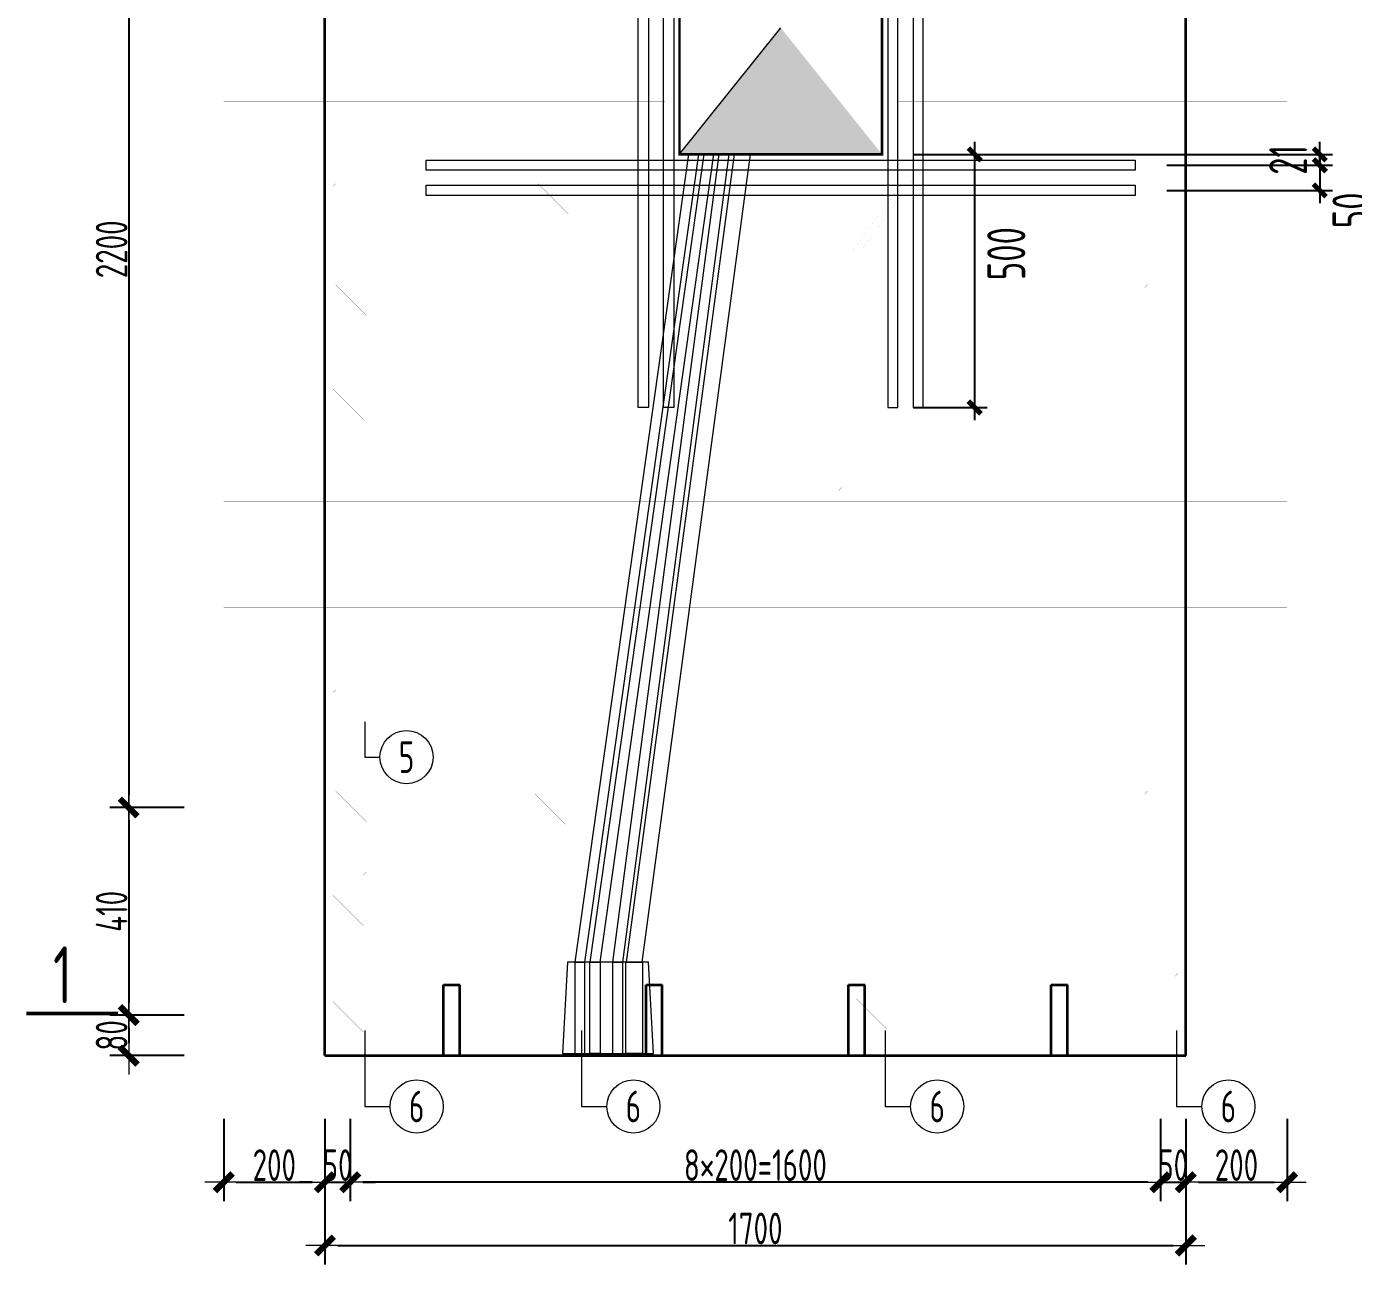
# Model space of a CAD drawing. Extents: x -85320 to 1679916, y -1321939 to 627.
# Drawn here: x 1033708 to 1044189, y -1169447 to -1159667 of the extents above; entities that cross this region are included whole.
import ezdxf
from ezdxf.enums import TextEntityAlignment as Align

# ---------------------------------------------------------------- set-up
doc = ezdxf.new("R2010")
doc.units = 0
doc.header["$LTSCALE"] = 1000
for name, color, linetype, lineweight in [('WCOL', 7, 'Continuous', 0), ('手孔', 6, 'Continuous', 0), ('直线', 7, 'Continuous', 18), ('预制墙墙身水平筋', 130, 'Continuous', 18), ('预制墙墙身纵向受力筋', 1, 'Continuous', 18), ('预制墙墙身纵向非受力筋', 94, 'Continuous', 18), ('预制墙墙身附加筋', 94, 'Continuous', 18), ('预制墙拉筋', 130, 'Continuous', 18), ('预制墙详图标注', 3, 'Continuous', 18), ('预制墙详图轮廓', 3, 'Continuous', 35)]:
    doc.layers.add(name, color=color, linetype=linetype, lineweight=lineweight)
for name, color, linetype in [('图名', 85, 'Continuous'), ('拉模', 7, 'Continuous'), ('砼墙', 3, 'Continuous')]:
    doc.layers.add(name, color=color, linetype=linetype)
doc.styles.add('TSSD_Dimension', font='tssdeng.shx', dxfattribs={"width": 0.7, "bigfont": 'hztxt.shx'})
doc.styles.add('样式 1', font='yjkeng.shx', dxfattribs={"width": 0.7, "bigfont": 'yjkchn.shx'})
doc.styles.add('样式 2', font='yjkeng.shx', dxfattribs={"width": 0.7, "bigfont": 'yjkchn.shx'})
doc.dimstyles.new('标注', dxfattribs={"dimtxt": 300, "dimasz": 100, "dimexe": 100, "dimexo": 250, "dimgap": 100, "dimtad": 1, "dimdec": 0, "dimlfac": 0.25, "dimzin": 0, "dimdsep": 46, "dimtxsty": 'TSSD_Dimension', "dimblk": 'ARCHTICK', "dimcen": 0, "dimdle": 100, "dimclrt": 7, "dimadec": 0, "dimazin": 0, "dimtfac": 1, "dimtdec": 0, "dimtix": 1, "dimtmove": 2, "dimatfit": 3, "dimfxl": 1, "dimtolj": 1, "dimtzin": 0, "dimarcsym": 0})
doc.dimstyles.new('盈建科结构', dxfattribs={"dimscale": 100, "dimtxt": 2.5, "dimasz": 1, "dimexe": 1.5, "dimexo": 0.625, "dimgap": 0.1, "dimtad": 1, "dimdec": 0, "dimrnd": 1, "dimzin": 0, "dimdsep": 46, "dimtxsty": '样式 1', "dimblk": '_yjkbk', "dimblk1": 'ARCHTICK', "dimblk2": 'ARCHTICK', "dimcen": 0.09, "dimadec": 0, "dimazin": 0, "dimtfac": 1, "dimtdec": 4, "dimtix": 1, "dimtmove": 2, "dimatfit": 3, "dimfxl": 1, "dimtolj": 1, "dimtzin": 0, "dimarcsym": 0})

# ---------------------------------------------------------------- blocks, each defined once
blk = doc.blocks.new('_yjkbk')
blk.add_line((-1, 0), (1.5, 0))
blk.add_lwpolyline([(-0.7, -0.7, 0.5, 0.5, 0), (0.7, 0.7, 0.5, 0.5, 0)], format="xyseb")
blk = doc.blocks.new('*D4297')
at = {"layer": 'Defpoints', "color": 0, "transparency": 16777216}
for p in [(1035265, -1168297), (1036065, -1168297), (1036065, -1168797)]:
    blk.add_point(p, dxfattribs=at)
at = {"layer": '预制墙详图标注', "color": 0, "lineweight": -2, "transparency": 16777216}
for p, q in [((1035265, -1168297), (1035265, -1168947)), ((1036065, -1168297), (1036065, -1168947)), ((1035365, -1168797), (1035965, -1168797))]:
    blk.add_line(p, q, dxfattribs=at)
at = {"layer": '预制墙详图标注', "color": 0, "lineweight": -2, "transparency": 16777216, "xscale": 100, "yscale": 100, "zscale": 100, "rotation": 180}
blk.add_blockref('_yjkbk', (1035265, -1168797), dxfattribs=at)
at = {"layer": '预制墙详图标注', "color": 0, "lineweight": -2, "transparency": 16777216, "xscale": 100, "yscale": 100, "zscale": 100}
blk.add_blockref('_yjkbk', (1036065, -1168797), dxfattribs=at)
at = {"layer": '预制墙详图标注', "color": 0, "transparency": 16777216, "insert": (1035665, -1168787), "char_height": 250, "attachment_point": 8, "style": '样式 1'}
blk.add_mtext('\\A1;200', dxfattribs=at)
blk = doc.blocks.new('_ArchTick')
at = {"color": 0, "linetype": 'ByBlock', "const_width": 0.4}
blk.add_lwpolyline([(-0.5, -0.5), (0.5, 0.5)], dxfattribs=at)
blk = doc.blocks.new('*D4298')
at = {"layer": 'Defpoints', "color": 0, "transparency": 16777216}
for p in [(1036065, -1168297), (1036265, -1168297), (1036265, -1168797)]:
    blk.add_point(p, dxfattribs=at)
at = {"layer": '预制墙详图标注', "color": 0, "lineweight": -2, "transparency": 16777216}
for p, q in [((1036065, -1168297), (1036065, -1168947)), ((1036265, -1168297), (1036265, -1168947)), ((1035965, -1168797), (1035865, -1168797)), ((1036065, -1168797), (1036265, -1168797)), ((1036365, -1168797), (1036465, -1168797))]:
    blk.add_line(p, q, dxfattribs=at)
at = {"layer": '预制墙详图标注', "color": 0, "lineweight": -2, "transparency": 16777216, "xscale": 100, "yscale": 100, "zscale": 100}
blk.add_blockref('_yjkbk', (1036065, -1168797), dxfattribs=at)
at = {"layer": '预制墙详图标注', "color": 0, "lineweight": -2, "transparency": 16777216, "xscale": 100, "yscale": 100, "zscale": 100, "rotation": 180}
blk.add_blockref('_yjkbk', (1036265, -1168797), dxfattribs=at)
at = {"layer": '预制墙详图标注', "color": 0, "transparency": 16777216, "insert": (1036165, -1168787), "char_height": 250, "attachment_point": 8, "style": '样式 1'}
blk.add_mtext('\\A1;50', dxfattribs=at)
blk = doc.blocks.new('*D4299')
at = {"layer": 'Defpoints', "color": 0, "transparency": 16777216}
for p in [(1036265, -1168297), (1042665, -1168297), (1036265, -1168797)]:
    blk.add_point(p, dxfattribs=at)
at = {"layer": '预制墙详图标注', "color": 0, "lineweight": -2, "transparency": 16777216}
for p, q in [((1036265, -1168359), (1036265, -1168947)), ((1042665, -1168359), (1042665, -1168947)), ((1042565, -1168797), (1036365, -1168797))]:
    blk.add_line(p, q, dxfattribs=at)
at = {"layer": '预制墙详图标注', "color": 0, "lineweight": -2, "transparency": 16777216, "xscale": 100, "yscale": 100, "zscale": 100, "rotation": 180}
blk.add_blockref('_yjkbk', (1036265, -1168797), dxfattribs=at)
at = {"layer": '预制墙详图标注', "color": 0, "lineweight": -2, "transparency": 16777216, "xscale": 100, "yscale": 100, "zscale": 100}
blk.add_blockref('_yjkbk', (1042665, -1168797), dxfattribs=at)
at = {"layer": '预制墙详图标注', "color": 0, "transparency": 16777216, "insert": (1039465, -1168787), "char_height": 250, "attachment_point": 8, "style": '样式 1'}
blk.add_mtext('\\A1;8×200=1600', dxfattribs=at)
blk = doc.blocks.new('*D4300')
at = {"layer": 'Defpoints', "color": 0, "transparency": 16777216}
for p in [(1042665, -1168297), (1042865, -1168297), (1042865, -1168797)]:
    blk.add_point(p, dxfattribs=at)
at = {"layer": '预制墙详图标注', "color": 0, "lineweight": -2, "transparency": 16777216}
for p, q in [((1042665, -1168297), (1042665, -1168947)), ((1042865, -1168297), (1042865, -1168947)), ((1042565, -1168797), (1042465, -1168797)), ((1042665, -1168797), (1042865, -1168797)), ((1042965, -1168797), (1043065, -1168797))]:
    blk.add_line(p, q, dxfattribs=at)
at = {"layer": '预制墙详图标注', "color": 0, "lineweight": -2, "transparency": 16777216, "xscale": 100, "yscale": 100, "zscale": 100}
blk.add_blockref('_yjkbk', (1042665, -1168797), dxfattribs=at)
at = {"layer": '预制墙详图标注', "color": 0, "lineweight": -2, "transparency": 16777216, "xscale": 100, "yscale": 100, "zscale": 100, "rotation": 180}
blk.add_blockref('_yjkbk', (1042865, -1168797), dxfattribs=at)
at = {"layer": '预制墙详图标注', "color": 0, "transparency": 16777216, "insert": (1042765, -1168787), "char_height": 250, "attachment_point": 8, "style": '样式 1'}
blk.add_mtext('\\A1;50', dxfattribs=at)
blk = doc.blocks.new('*D4301')
at = {"layer": 'Defpoints', "color": 0, "transparency": 16777216}
for p in [(1042865, -1168297), (1043665, -1168297), (1043665, -1168797)]:
    blk.add_point(p, dxfattribs=at)
at = {"layer": '预制墙详图标注', "color": 0, "lineweight": -2, "transparency": 16777216}
for p, q in [((1042865, -1168297), (1042865, -1168947)), ((1043665, -1168297), (1043665, -1168947)), ((1042965, -1168797), (1043565, -1168797))]:
    blk.add_line(p, q, dxfattribs=at)
at = {"layer": '预制墙详图标注', "color": 0, "lineweight": -2, "transparency": 16777216, "xscale": 100, "yscale": 100, "zscale": 100, "rotation": 180}
blk.add_blockref('_yjkbk', (1042865, -1168797), dxfattribs=at)
at = {"layer": '预制墙详图标注', "color": 0, "lineweight": -2, "transparency": 16777216, "xscale": 100, "yscale": 100, "zscale": 100}
blk.add_blockref('_yjkbk', (1043665, -1168797), dxfattribs=at)
at = {"layer": '预制墙详图标注', "color": 0, "transparency": 16777216, "insert": (1043265, -1168787), "char_height": 250, "attachment_point": 8, "style": '样式 1'}
blk.add_mtext('\\A1;200', dxfattribs=at)
blk = doc.blocks.new('*D4307')
at = {"layer": 'Defpoints', "color": 0, "transparency": 16777216}
for p in [(1036065, -1168797), (1042865, -1168797), (1042865, -1169297)]:
    blk.add_point(p, dxfattribs=at)
at = {"layer": '预制墙详图标注', "color": 0, "lineweight": -2, "transparency": 16777216}
for p, q in [((1036065, -1168859), (1036065, -1169447)), ((1042865, -1168859), (1042865, -1169447)), ((1036165, -1169297), (1042765, -1169297))]:
    blk.add_line(p, q, dxfattribs=at)
at = {"layer": '预制墙详图标注', "color": 0, "lineweight": -2, "transparency": 16777216, "xscale": 100, "yscale": 100, "zscale": 100, "rotation": 180}
blk.add_blockref('_yjkbk', (1036065, -1169297), dxfattribs=at)
at = {"layer": '预制墙详图标注', "color": 0, "lineweight": -2, "transparency": 16777216, "xscale": 100, "yscale": 100, "zscale": 100}
blk.add_blockref('_yjkbk', (1042865, -1169297), dxfattribs=at)
at = {"layer": '预制墙详图标注', "color": 0, "transparency": 16777216, "insert": (1039465, -1169287), "char_height": 250, "attachment_point": 8, "style": '样式 1'}
blk.add_mtext('\\A1;1700', dxfattribs=at)
blk = doc.blocks.new('*D4308')
at = {"layer": 'Defpoints', "color": 0, "transparency": 16777216}
for p in [(1035015, -1167477), (1034515, -1167797), (1035015, -1167797)]:
    blk.add_point(p, dxfattribs=at)
at = {"layer": '预制墙详图标注', "color": 0, "lineweight": -2, "transparency": 16777216}
for p, q in [((1034953, -1167477), (1034365, -1167477)), ((1034515, -1167577), (1034515, -1167697)), ((1034953, -1167797), (1034365, -1167797))]:
    blk.add_line(p, q, dxfattribs=at)
at = {"layer": '预制墙详图标注', "color": 0, "lineweight": -2, "transparency": 16777216, "xscale": 100, "yscale": 100, "zscale": 100}
for p, rotation in [((1034515, -1167477), 90), ((1034515, -1167797), 270)]:
    blk.add_blockref('_yjkbk', p, dxfattribs=dict(at, rotation=rotation))
at = {"layer": '预制墙详图标注', "color": 0, "transparency": 16777216, "insert": (1034505, -1167637), "char_height": 250, "attachment_point": 8, "rotation": 90, "style": '样式 1'}
blk.add_mtext('\\A1;80', dxfattribs=at)
blk = doc.blocks.new('*D4309')
at = {"layer": 'Defpoints', "color": 0, "transparency": 16777216}
for p in [(1035015, -1165837), (1034515, -1167477), (1035015, -1167477)]:
    blk.add_point(p, dxfattribs=at)
at = {"layer": '预制墙详图标注', "color": 0, "lineweight": -2, "transparency": 16777216}
for p, q in [((1034953, -1165837), (1034365, -1165837)), ((1034515, -1165937), (1034515, -1167377)), ((1034953, -1167477), (1034365, -1167477))]:
    blk.add_line(p, q, dxfattribs=at)
at = {"layer": '预制墙详图标注', "color": 0, "lineweight": -2, "transparency": 16777216, "xscale": 100, "yscale": 100, "zscale": 100}
for p, rotation in [((1034515, -1165837), 90), ((1034515, -1167477), 270)]:
    blk.add_blockref('_yjkbk', p, dxfattribs=dict(at, rotation=rotation))
at = {"layer": '预制墙详图标注', "color": 0, "transparency": 16777216, "insert": (1034505, -1166657), "char_height": 250, "attachment_point": 8, "rotation": 90, "style": '样式 1'}
blk.add_mtext('\\A1;410', dxfattribs=at)
blk = doc.blocks.new('*D4353')
at = {"layer": 'Defpoints', "color": 0, "transparency": 16777216}
for p in [(1035015, -1157017), (1034515, -1165837), (1035015, -1165837)]:
    blk.add_point(p, dxfattribs=at)
at = {"layer": '预制墙详图标注', "color": 0, "lineweight": -2, "transparency": 16777216}
for p, q in [((1034953, -1157017), (1034365, -1157017)), ((1034515, -1157117), (1034515, -1165737)), ((1034953, -1165837), (1034365, -1165837))]:
    blk.add_line(p, q, dxfattribs=at)
at = {"layer": '预制墙详图标注', "color": 0, "lineweight": -2, "transparency": 16777216, "xscale": 100, "yscale": 100, "zscale": 100}
for p, rotation in [((1034515, -1157017), 90), ((1034515, -1165837), 270)]:
    blk.add_blockref('_yjkbk', p, dxfattribs=dict(at, rotation=rotation))
at = {"layer": '预制墙详图标注', "color": 0, "transparency": 16777216, "insert": (1034505, -1161427), "char_height": 250, "attachment_point": 8, "rotation": 90, "style": '样式 1'}
blk.add_mtext('\\A1;2200', dxfattribs=at)
blk = doc.blocks.new('*D4372')
at = {"layer": 'Defpoints', "color": 0, "transparency": 16777216}
for p in [(1040465, -1160677), (1040465, -1162677), (1041197, -1162677)]:
    blk.add_point(p, dxfattribs=at)
at = {"layer": '拉模', "color": 0, "lineweight": -2, "transparency": 16777216}
for p, q in [((1041197, -1160577), (1041197, -1162777)), ((1040715, -1160677), (1041297, -1160677)), ((1040715, -1162677), (1041297, -1162677))]:
    blk.add_line(p, q, dxfattribs=at)
at = {"layer": '拉模', "color": 0, "lineweight": -2, "transparency": 16777216, "xscale": 100, "yscale": 100, "zscale": 100}
for p, rotation in [((1041197, -1160677), 90), ((1041197, -1162677), 270)]:
    blk.add_blockref('_ArchTick', p, dxfattribs=dict(at, rotation=rotation))
at = {"layer": '拉模', "color": 7, "lineweight": 0, "transparency": 16777216, "insert": (1041447, -1161461), "char_height": 300, "attachment_point": 5, "rotation": 90, "style": 'TSSD_Dimension'}
blk.add_mtext('\\A1;500', dxfattribs=at)
blk = doc.blocks.new('*D4380')
at = {"layer": 'Defpoints', "color": 0, "transparency": 16777216}
for p in [(1040465, -1160677), (1042465, -1160763), (1043923, -1160763)]:
    blk.add_point(p, dxfattribs=at)
at = {"layer": '拉模', "color": 0, "lineweight": -2, "transparency": 16777216}
for p, q in [((1043923, -1160677), (1043923, -1160577)), ((1040715, -1160677), (1044023, -1160677)), ((1043923, -1160677), (1043923, -1160763)), ((1042715, -1160763), (1044023, -1160763)), ((1043923, -1160763), (1043923, -1160863))]:
    blk.add_line(p, q, dxfattribs=at)
at = {"layer": '拉模', "color": 0, "lineweight": -2, "transparency": 16777216, "xscale": 100, "yscale": 100, "zscale": 100}
for p, rotation in [((1043923, -1160677), 270), ((1043923, -1160763), 90)]:
    blk.add_blockref('_ArchTick', p, dxfattribs=dict(at, rotation=rotation))
at = {"layer": '拉模', "color": 7, "lineweight": 0, "transparency": 16777216, "insert": (1043673, -1160720), "char_height": 300, "attachment_point": 5, "rotation": 90, "style": 'TSSD_Dimension'}
blk.add_mtext('\\A1;21', dxfattribs=at)
blk = doc.blocks.new('*D4381')
at = {"layer": 'Defpoints', "color": 0, "transparency": 16777216}
for p in [(1042465, -1160763), (1042465, -1160962), (1043923, -1160962)]:
    blk.add_point(p, dxfattribs=at)
at = {"layer": '拉模', "color": 0, "lineweight": -2, "transparency": 16777216}
for p, q in [((1043923, -1160763), (1043923, -1160663)), ((1042715, -1160763), (1044023, -1160763)), ((1043923, -1160763), (1043923, -1160962)), ((1042715, -1160962), (1044023, -1160962)), ((1043923, -1160962), (1043923, -1161062))]:
    blk.add_line(p, q, dxfattribs=at)
at = {"layer": '拉模', "color": 0, "lineweight": -2, "transparency": 16777216, "xscale": 100, "yscale": 100, "zscale": 100}
for p, rotation in [((1043923, -1160763), 270), ((1043923, -1160962), 90)]:
    blk.add_blockref('_ArchTick', p, dxfattribs=dict(at, rotation=rotation))
at = {"layer": '拉模', "color": 7, "lineweight": 0, "transparency": 16777216, "insert": (1044173, -1161119), "char_height": 300, "attachment_point": 5, "rotation": 90, "style": 'TSSD_Dimension'}
blk.add_mtext('\\A1;50', dxfattribs=at)

msp = doc.modelspace()

# ---------------------------------------------------------------- hatches: boundary and pattern name
at = {"layer": 'WCOL'}
h = msp.add_hatch(color=4, dxfattribs=at)
h.dxf.hatch_style = 1
h.paths.add_polyline_path([(1039665.396, -1159676.566), (1040465.396, -1160676.566), (1038865.396, -1160676.566)])

# ---------------------------------------------------------------- linework, layer by layer
at = {"layer": 'WCOL', "color": 7}
msp.add_line((1038865.396, -1160676.566), (1039665.396, -1159676.566), dxfattribs=at)
at = {"layer": 'WCOL', "color": 6}
for points in [[(1038619.659, -1162676.566), (1038539.659, -1162676.566), (1038539.659, -1156676.566), (1038619.659, -1156676.566)], [(1038819.659, -1162676.566), (1038739.659, -1162676.566), (1038739.659, -1156676.566), (1038819.659, -1156676.566)], [(1040511.134, -1162676.566), (1040591.134, -1162676.566), (1040591.134, -1156676.566), (1040511.134, -1156676.566)], [(1040711.134, -1162676.566), (1040791.134, -1162676.566), (1040791.134, -1156676.566), (1040711.134, -1156676.566)], [(1036865.396, -1160802.566), (1036865.396, -1160722.566), (1042465.396, -1160722.566), (1042465.396, -1160802.566)], [(1036865.396, -1161001.518), (1036865.396, -1160921.518), (1042465.396, -1160921.518), (1042465.396, -1161001.518)]]:
    msp.add_lwpolyline(points, close=True, dxfattribs=at)
at = {"layer": 'WCOL', "color": 4, "const_width": 20}
msp.add_lwpolyline([(1038865.396, -1160676.566), (1038865.396, -1158676.566), (1040465.396, -1158676.566), (1040465.396, -1160676.566), (1038865.396, -1160676.566)], dxfattribs=at)
at = {"layer": 'WCOL', "color": 7}
for points in [[(1038038.898, -1167059.232), (1038118.898, -1167059.232), (1039017.332, -1160676.566), (1038937.332, -1160676.566)], [(1038158.43, -1167059.232), (1038238.43, -1167059.232), (1039137.332, -1160676.566), (1039057.332, -1160676.566)], [(1038337.172, -1167059.232), (1038417.172, -1167059.232), (1039257.332, -1160676.566), (1039177.332, -1160676.566)], [(1038443.321, -1167059.232), (1038571.321, -1167059.232), (1039425.332, -1160676.566), (1039297.332, -1160676.566)]]:
    msp.add_lwpolyline(points, close=True, dxfattribs=at)
at = {"layer": '图名', "lineweight": 50}
msp.add_line((1034427.896, -1167464.566), (1033707.896, -1167464.566), dxfattribs=at)
at = {"layer": '手孔', "color": 6}
msp.add_lwpolyline([(1037941.396, -1167779.232), (1038661.396, -1167779.232), (1038621.396, -1167059.232), (1037981.396, -1167059.232)], close=True, dxfattribs=at)
at = {"layer": '手孔', "color": 4}
for points in [[(1038038.898, -1167779.232), (1038118.898, -1167779.232), (1038118.898, -1167059.232), (1038038.898, -1167059.232)], [(1038238.43, -1167779.232), (1038158.43, -1167779.232), (1038158.43, -1167059.232), (1038238.43, -1167059.232)], [(1038337.172, -1167779.232), (1038417.172, -1167779.232), (1038417.172, -1167059.232), (1038337.172, -1167059.232)], [(1038572.271, -1167779.232), (1038442.371, -1167779.232), (1038442.371, -1167059.232), (1038572.271, -1167059.232)]]:
    msp.add_lwpolyline(points, close=True, dxfattribs=at)
at = {"layer": '直线', "lineweight": 18}
for points in [[(1036379.394, -1165158.563), (1036379.394, -1165438.563), (1036499.394, -1165438.563)], [(1036379.394, -1167598.563), (1036379.394, -1168198.563), (1036579.394, -1168198.563)], [(1038091.394, -1167598.563), (1038091.394, -1168198.563), (1038291.394, -1168198.563)], [(1040491.394, -1167598.563), (1040491.394, -1168198.563), (1040691.394, -1168198.563)], [(1042791.399, -1167598.563), (1042791.399, -1168198.563), (1042991.399, -1168198.563)]]:
    msp.add_lwpolyline(points, dxfattribs=at)
for centre in [(1036709.394, -1165438.563), (1036789.394, -1168198.563), (1038501.394, -1168198.563), (1040901.394, -1168198.563), (1043201.399, -1168198.563)]:
    msp.add_circle(centre, 210, dxfattribs=at)
at = {"layer": '砼墙', "lineweight": 35}
for p, q in [((1037001.396, -1167796.566), (1037001.396, -1167236.566)), ((1037001.396, -1167236.566), (1037129.396, -1167236.566)), ((1037129.396, -1167796.566), (1037129.396, -1167236.566)), ((1038601.396, -1167796.566), (1038601.396, -1167236.566)), ((1038601.396, -1167236.566), (1038729.396, -1167236.566)), ((1038729.396, -1167796.566), (1038729.396, -1167236.566)), ((1040201.396, -1167796.566), (1040201.396, -1167236.566)), ((1040201.396, -1167236.566), (1040329.396, -1167236.566)), ((1040329.396, -1167796.566), (1040329.396, -1167236.566)), ((1041801.396, -1167796.566), (1041801.396, -1167236.566)), ((1041801.396, -1167236.566), (1041929.396, -1167236.566)), ((1041929.396, -1167796.566), (1041929.396, -1167236.566))]:
    msp.add_line(p, q, dxfattribs=at)
at = {"layer": '预制墙墙身水平筋', "lineweight": 18, "const_width": 0.18}
for points in [[(1038751.232, -1160256.566), (1035265.396, -1160256.566), (1035265.396, -1160216.566), (1035401.932, -1160216.566), (1035401.932, -1160256.566), (1035265.396, -1160256.566), (1035265.396, -1160216.566), (1038751.232, -1160216.566)], [(1040598.771, -1160216.566), (1043665.396, -1160216.566), (1043665.396, -1160256.566), (1043528.861, -1160256.566), (1043528.861, -1160216.566), (1043665.396, -1160216.566), (1043665.396, -1160256.566), (1040597.946, -1160256.566)], [(1041731.08, -1161856.566), (1035265.396, -1161856.566), (1035265.396, -1161816.566), (1035401.932, -1161816.566), (1035401.932, -1161856.566), (1035265.396, -1161856.566), (1035265.396, -1161816.566), (1041727.108, -1161816.566)], [(1041731.08, -1161856.566), (1035265.396, -1161856.566), (1035265.396, -1161816.566), (1035401.932, -1161816.566), (1035401.932, -1161856.566), (1035265.396, -1161856.566), (1035265.396, -1161816.566), (1041727.108, -1161816.566)], [(1035401.932, -1161816.566), (1043665.396, -1161816.566), (1043665.396, -1161856.566), (1043528.861, -1161856.566), (1043528.861, -1161816.566), (1043665.396, -1161816.566), (1043665.396, -1161856.566), (1035401.932, -1161856.566)], [(1035401.932, -1161816.566), (1043665.396, -1161816.566), (1043665.396, -1161856.566), (1043528.861, -1161856.566), (1043528.861, -1161816.566), (1043665.396, -1161816.566), (1043665.396, -1161856.566), (1035401.932, -1161856.566)]]:
    msp.add_lwpolyline(points, dxfattribs=at)
for points in [[(1035401.932, -1161056.566), (1035265.396, -1161056.566), (1035265.396, -1161016.566), (1043665.396, -1161016.566), (1043665.396, -1161056.566), (1043528.861, -1161056.566), (1043528.861, -1161016.566), (1043665.396, -1161016.566), (1043665.396, -1161056.566), (1035265.396, -1161056.566), (1035265.396, -1161016.566), (1035401.932, -1161016.566)], [(1035401.932, -1161056.566), (1035265.396, -1161056.566), (1035265.396, -1161016.566), (1043665.396, -1161016.566), (1043665.396, -1161056.566), (1043528.861, -1161056.566), (1043528.861, -1161016.566), (1043665.396, -1161016.566), (1043665.396, -1161056.566), (1035265.396, -1161056.566), (1035265.396, -1161016.566), (1035401.932, -1161016.566)], [(1035401.932, -1162656.566), (1035265.396, -1162656.566), (1035265.396, -1162616.566), (1043665.396, -1162616.566), (1043665.396, -1162656.566), (1043528.861, -1162656.566), (1043528.861, -1162616.566), (1043665.396, -1162616.566), (1043665.396, -1162656.566), (1035265.396, -1162656.566), (1035265.396, -1162616.566), (1035401.932, -1162616.566)], [(1035401.932, -1162656.566), (1035265.396, -1162656.566), (1035265.396, -1162616.566), (1043665.396, -1162616.566), (1043665.396, -1162656.566), (1043528.861, -1162656.566), (1043528.861, -1162616.566), (1043665.396, -1162616.566), (1043665.396, -1162656.566), (1035265.396, -1162656.566), (1035265.396, -1162616.566), (1035401.932, -1162616.566)], [(1035401.932, -1163456.566), (1035265.396, -1163456.566), (1035265.396, -1163416.566), (1043665.396, -1163416.566), (1043665.396, -1163456.566), (1043528.861, -1163456.566), (1043528.861, -1163416.566), (1043665.396, -1163416.566), (1043665.396, -1163456.566), (1035265.396, -1163456.566), (1035265.396, -1163416.566), (1035401.932, -1163416.566)], [(1035401.932, -1163456.566), (1035265.396, -1163456.566), (1035265.396, -1163416.566), (1043665.396, -1163416.566), (1043665.396, -1163456.566), (1043528.861, -1163456.566), (1043528.861, -1163416.566), (1043665.396, -1163416.566), (1043665.396, -1163456.566), (1035265.396, -1163456.566), (1035265.396, -1163416.566), (1035401.932, -1163416.566)], [(1035401.932, -1164256.566), (1035265.396, -1164256.566), (1035265.396, -1164216.566), (1043665.396, -1164216.566), (1043665.396, -1164256.566), (1043528.861, -1164256.566), (1043528.861, -1164216.566), (1043665.396, -1164216.566), (1043665.396, -1164256.566), (1035265.396, -1164256.566), (1035265.396, -1164216.566), (1035401.932, -1164216.566)], [(1035401.932, -1164256.566), (1035265.396, -1164256.566), (1035265.396, -1164216.566), (1043665.396, -1164216.566), (1043665.396, -1164256.566), (1043528.861, -1164256.566), (1043528.861, -1164216.566), (1043665.396, -1164216.566), (1043665.396, -1164256.566), (1035265.396, -1164256.566), (1035265.396, -1164216.566), (1035401.932, -1164216.566)], [(1035401.932, -1165056.566), (1035265.396, -1165056.566), (1035265.396, -1165016.566), (1043665.396, -1165016.566), (1043665.396, -1165056.566), (1043528.861, -1165056.566), (1043528.861, -1165016.566), (1043665.396, -1165016.566), (1043665.396, -1165056.566), (1035265.396, -1165056.566), (1035265.396, -1165016.566), (1035401.932, -1165016.566)], [(1035401.932, -1165056.566), (1035265.396, -1165056.566), (1035265.396, -1165016.566), (1043665.396, -1165016.566), (1043665.396, -1165056.566), (1043528.861, -1165056.566), (1043528.861, -1165016.566), (1043665.396, -1165016.566), (1043665.396, -1165056.566), (1035265.396, -1165056.566), (1035265.396, -1165016.566), (1035401.932, -1165016.566)], [(1035401.932, -1165856.566), (1035265.396, -1165856.566), (1035265.396, -1165816.566), (1043665.396, -1165816.566), (1043665.396, -1165856.566), (1043528.861, -1165856.566), (1043528.861, -1165816.566), (1043665.396, -1165816.566), (1043665.396, -1165856.566), (1035265.396, -1165856.566), (1035265.396, -1165816.566), (1035401.932, -1165816.566)], [(1035401.932, -1165856.566), (1035265.396, -1165856.566), (1035265.396, -1165816.566), (1043665.396, -1165816.566), (1043665.396, -1165856.566), (1043528.861, -1165856.566), (1043528.861, -1165816.566), (1043665.396, -1165816.566), (1043665.396, -1165856.566), (1035265.396, -1165856.566), (1035265.396, -1165816.566), (1035401.932, -1165816.566)], [(1035401.932, -1166256.566), (1035265.396, -1166256.566), (1035265.396, -1166216.566), (1043665.396, -1166216.566), (1043665.396, -1166256.566), (1043528.861, -1166256.566), (1043528.861, -1166216.566), (1043665.396, -1166216.566), (1043665.396, -1166256.566), (1035265.396, -1166256.566), (1035265.396, -1166216.566), (1035401.932, -1166216.566)], [(1035401.932, -1166256.566), (1035265.396, -1166256.566), (1035265.396, -1166216.566), (1043665.396, -1166216.566), (1043665.396, -1166256.566), (1043528.861, -1166256.566), (1043528.861, -1166216.566), (1043665.396, -1166216.566), (1043665.396, -1166256.566), (1035265.396, -1166256.566), (1035265.396, -1166216.566), (1035401.932, -1166216.566)], [(1035401.932, -1166656.566), (1035265.396, -1166656.566), (1035265.396, -1166616.566), (1043665.396, -1166616.566), (1043665.396, -1166656.566), (1043528.861, -1166656.566), (1043528.861, -1166616.566), (1043665.396, -1166616.566), (1043665.396, -1166656.566), (1035265.396, -1166656.566), (1035265.396, -1166616.566), (1035401.932, -1166616.566)], [(1035401.932, -1166656.566), (1035265.396, -1166656.566), (1035265.396, -1166616.566), (1043665.396, -1166616.566), (1043665.396, -1166656.566), (1043528.861, -1166656.566), (1043528.861, -1166616.566), (1043665.396, -1166616.566), (1043665.396, -1166656.566), (1035265.396, -1166656.566), (1035265.396, -1166616.566), (1035401.932, -1166616.566)], [(1035401.932, -1167056.566), (1035265.396, -1167056.566), (1035265.396, -1167016.566), (1043665.396, -1167016.566), (1043665.396, -1167056.566), (1043528.861, -1167056.566), (1043528.861, -1167016.566), (1043665.396, -1167016.566), (1043665.396, -1167056.566), (1035265.396, -1167056.566), (1035265.396, -1167016.566), (1035401.932, -1167016.566)], [(1035401.932, -1167056.566), (1035265.396, -1167056.566), (1035265.396, -1167016.566), (1043665.396, -1167016.566), (1043665.396, -1167056.566), (1043528.861, -1167056.566), (1043528.861, -1167016.566), (1043665.396, -1167016.566), (1043665.396, -1167056.566), (1035265.396, -1167056.566), (1035265.396, -1167016.566), (1035401.932, -1167016.566)], [(1035401.932, -1167496.566), (1035265.396, -1167496.566), (1035265.396, -1167456.566), (1043665.396, -1167456.566), (1043665.396, -1167496.566), (1043528.861, -1167496.566), (1043528.861, -1167456.566), (1043665.396, -1167456.566), (1043665.396, -1167496.566), (1035265.396, -1167496.566), (1035265.396, -1167456.566), (1035401.932, -1167456.566)], [(1035401.932, -1167496.566), (1035265.396, -1167496.566), (1035265.396, -1167456.566), (1043665.396, -1167456.566), (1043665.396, -1167496.566), (1043528.861, -1167496.566), (1043528.861, -1167456.566), (1043665.396, -1167456.566), (1043665.396, -1167496.566), (1035265.396, -1167496.566), (1035265.396, -1167456.566), (1035401.932, -1167456.566)]]:
    msp.add_lwpolyline(points, close=True, dxfattribs=at)
at = {"layer": '预制墙墙身纵向受力筋', "lineweight": 18, "const_width": 0.18}
for points in [[(1037033.396, -1167312.566), (1037033.396, -1155812.566), (1037097.396, -1155812.566), (1037097.396, -1167312.566)], [(1038633.396, -1167312.566), (1038633.396, -1155812.566), (1038697.396, -1155812.566), (1038697.396, -1167312.566)], [(1041833.396, -1167312.566), (1041833.396, -1155812.566), (1041897.396, -1155812.566), (1041897.396, -1167312.566)]]:
    msp.add_lwpolyline(points, close=True, dxfattribs=at)
for points in [[(1040638.558, -1160883.216), (1040638.558, -1158616.566)], [(1040702.558, -1158616.566), (1040702.558, -1160880.916)], [(1040233.396, -1161441.691), (1040638.558, -1160883.216)], [(1040702.558, -1160880.916), (1040297.396, -1161446.312)], [(1040233.396, -1167312.566), (1040233.396, -1161441.691)], [(1040297.396, -1161446.312), (1040297.396, -1167312.566), (1040233.396, -1167312.566)]]:
    msp.add_lwpolyline(points, dxfattribs=at)
at = {"layer": '预制墙墙身纵向非受力筋', "lineweight": 18, "const_width": 0.18}
for points in [[(1037849.396, -1167736.566), (1037849.396, -1156936.566), (1037881.396, -1156936.566), (1037881.396, -1167736.566)], [(1041049.396, -1167736.566), (1041049.396, -1156936.566), (1041081.396, -1156936.566), (1041081.396, -1167736.566)]]:
    msp.add_lwpolyline(points, close=True, dxfattribs=at)
for points in [[(1039449.396, -1167736.566), (1039449.396, -1160927.077)], [(1039481.396, -1160927.757), (1039481.396, -1167736.566), (1039449.396, -1167736.566)]]:
    msp.add_lwpolyline(points, dxfattribs=at)
at = {"layer": '预制墙墙身附加筋', "lineweight": 18, "const_width": 0.18}
for points in [[(1036237.396, -1167736.566), (1036237.396, -1156936.566), (1036293.396, -1156936.566), (1036293.396, -1167736.566)], [(1042637.396, -1167736.566), (1042637.396, -1156936.566), (1042693.396, -1156936.566), (1042693.396, -1167736.566)]]:
    msp.add_lwpolyline(points, close=True, dxfattribs=at)
at = {"layer": '预制墙拉筋', "lineweight": 18, "const_width": 0.18}
for points in [[(1036150.708, -1160107.25), (1036390.708, -1160347.25), (1036368.08, -1160369.877), (1036128.08, -1160129.877)], [(1042562.712, -1160107.25), (1042802.712, -1160347.25), (1042780.085, -1160369.877), (1042540.085, -1160129.877)], [(1036150.708, -1160907.25), (1036390.708, -1161147.25), (1036368.08, -1161169.877), (1036128.08, -1160929.877)], [(1037746.708, -1160907.25), (1037986.708, -1161147.25), (1037964.08, -1161169.877), (1037724.08, -1160929.877)], [(1040146.708, -1160907.25), (1040386.708, -1161147.25), (1040364.08, -1161169.877), (1040124.08, -1160929.877)], [(1042562.712, -1160907.25), (1042802.712, -1161147.25), (1042780.085, -1161169.877), (1042540.085, -1160929.877)], [(1036150.708, -1161707.25), (1036390.708, -1161947.25), (1036368.08, -1161969.877), (1036128.08, -1161729.877)], [(1042562.712, -1161707.25), (1042802.712, -1161947.25), (1042780.085, -1161969.877), (1042540.085, -1161729.877)], [(1036150.708, -1162507.25), (1036390.708, -1162747.25), (1036368.08, -1162769.877), (1036128.08, -1162529.877)], [(1042562.712, -1162507.25), (1042802.712, -1162747.25), (1042780.085, -1162769.877), (1042540.085, -1162529.877)], [(1036150.708, -1163307.25), (1036390.708, -1163547.25), (1036368.08, -1163569.877), (1036128.08, -1163329.877)], [(1037746.708, -1163307.25), (1037986.708, -1163547.25), (1037964.08, -1163569.877), (1037724.08, -1163329.877)], [(1040146.708, -1163307.25), (1040386.708, -1163547.25), (1040364.08, -1163569.877), (1040124.08, -1163329.877)], [(1042562.712, -1163307.25), (1042802.712, -1163547.25), (1042780.085, -1163569.877), (1042540.085, -1163329.877)], [(1036150.708, -1164107.25), (1036390.708, -1164347.25), (1036368.08, -1164369.877), (1036128.08, -1164129.877)], [(1042562.712, -1164107.25), (1042802.712, -1164347.25), (1042780.085, -1164369.877), (1042540.085, -1164129.877)], [(1036150.708, -1164907.25), (1036390.708, -1165147.25), (1036368.08, -1165169.877), (1036128.08, -1164929.877)], [(1042562.712, -1164907.25), (1042802.712, -1165147.25), (1042780.085, -1165169.877), (1042540.085, -1164929.877)], [(1036150.708, -1165707.25), (1036390.708, -1165947.25), (1036368.08, -1165969.877), (1036128.08, -1165729.877)], [(1037746.708, -1165707.25), (1037986.708, -1165947.25), (1037964.08, -1165969.877), (1037724.08, -1165729.877)], [(1040146.708, -1165707.25), (1040386.708, -1165947.25), (1040364.08, -1165969.877), (1040124.08, -1165729.877)], [(1042562.712, -1165707.25), (1042802.712, -1165947.25), (1042780.085, -1165969.877), (1042540.085, -1165729.877)], [(1036150.708, -1166107.25), (1036390.708, -1166347.25), (1036368.08, -1166369.877), (1036128.08, -1166129.877)], [(1042562.712, -1166107.25), (1042802.712, -1166347.25), (1042780.085, -1166369.877), (1042540.085, -1166129.877)], [(1036150.708, -1166507.25), (1036390.708, -1166747.25), (1036368.08, -1166769.877), (1036128.08, -1166529.877)], [(1042562.712, -1166507.25), (1042802.712, -1166747.25), (1042780.085, -1166769.877), (1042540.085, -1166529.877)], [(1036150.708, -1166907.25), (1036390.708, -1167147.25), (1036368.08, -1167169.877), (1036128.08, -1166929.877)], [(1042562.712, -1166907.25), (1042802.712, -1167147.25), (1042780.085, -1167169.877), (1042540.085, -1166929.877)], [(1036150.708, -1167347.25), (1036390.708, -1167587.25), (1036368.08, -1167609.877), (1036128.08, -1167369.877)], [(1037862.708, -1167347.25), (1038102.708, -1167587.25), (1038080.08, -1167609.877), (1037840.08, -1167369.877)], [(1040262.708, -1167347.25), (1040502.708, -1167587.25), (1040480.08, -1167609.877), (1040240.08, -1167369.877)], [(1042562.712, -1167347.25), (1042802.712, -1167587.25), (1042780.085, -1167609.877), (1042540.085, -1167369.877)]]:
    msp.add_lwpolyline(points, close=True, dxfattribs=at)
at = {"layer": '预制墙详图轮廓', "lineweight": 35}
for p, q in [((1036065.396, -1167796.566), (1036065.396, -1156876.566)), ((1042865.396, -1167796.566), (1042865.396, -1156876.566)), ((1036065.396, -1167796.566), (1042865.396, -1167796.566))]:
    msp.add_line(p, q, dxfattribs=at)

# ---------------------------------------------------------------- texts
at = {"layer": '图名', "linetype": 'Continuous', "style": '样式 2', "width": 0.7}
msp.add_text('1', height=450, dxfattribs=at).set_placement((1034067.896, -1167383.566), align=Align.RIGHT)
at = {"layer": '直线', "linetype": 'Continuous', "style": '样式 1', "width": 0.7}
for s, p in [('5', (1036709.394, -1165438.563)), ('6', (1036789.394, -1168198.563)), ('6', (1038501.394, -1168198.563)), ('6', (1040901.394, -1168198.563)), ('6', (1043201.399, -1168198.563))]:
    msp.add_text(s, height=250, dxfattribs=at).set_placement(p, align=Align.MIDDLE_CENTER)

# ---------------------------------------------------------------- dimensions: what is measured, and where the dimension line sits
at = {"layer": '拉模', "color": 3, "lineweight": 0}
dim = msp.add_linear_dim(base=(1043922.606931054, -1160762.565682401), p1=(1040465.396273862, -1160676.565682402), p2=(1042465.396273862, -1160762.565682401), angle=270, dimstyle='标注', dxfattribs=at)
dim.commit()
dim.dimension.update_dxf_attribs({"geometry": '*D4380', "text_midpoint": (1043672.606931054, -1160719.565682401)})
for base, p1, p2, angle, picture, middle in [((1041196.867, -1162676.566), (1040465.396, -1160676.566), (1040465.396, -1162676.566), 90, '*D4372', (1041446.867, -1161460.964)), ((1043922.607, -1160961.518), (1042465.396, -1160762.566), (1042465.396, -1160961.518), 270, '*D4381', (1044172.607, -1161119.051))]:
    dim = msp.add_linear_dim(base=base, p1=p1, p2=p2, angle=angle, dimstyle='标注', dxfattribs=at)
    dim.commit()
    dim.dimension.update_dxf_attribs({"geometry": picture, "text_midpoint": middle, "dimtype": 160})
at = {"layer": '预制墙详图标注'}
for p1, p2, distance, text, picture, middle in [((1035015.396, -1157016.566), (1035015.396, -1165836.566), -500, '2200', '*D4353', (1034380.396, -1161426.566)), ((1042665.396, -1168296.566), (1036265.396, -1168296.566), 500, '8×200=1600', '*D4299', (1039465.396, -1168661.566))]:
    dim = msp.add_aligned_dim(p1=p1, p2=p2, distance=distance, text=text, dimstyle='盈建科结构', override={"dimscale": 100, "dimtxt": 2.5, "dimasz": 1, "dimexe": 1.5, "dimexo": 0.625, "dimgap": 0.1, "dimtad": 1, "dimlfac": 0.25, "dimrnd": 5, "dimdle": 0, "dimtix": 1, "dimfxlon": 0}, dxfattribs=at)
    dim.commit()
    dim.dimension.update_dxf_attribs({"geometry": picture, "text_midpoint": middle})
for p1, p2, override, picture, middle in [((1035015.396, -1165836.566), (1035015.396, -1167476.566), {"dimscale": 100, "dimtxt": 2.5, "dimasz": 1, "dimexe": 1.5, "dimexo": 0.625, "dimgap": 0.1, "dimtad": 1, "dimlfac": 0.25, "dimrnd": 5, "dimdle": 0, "dimtix": 1, "dimfxlon": 0}, '*D4309', (1034380.396, -1166656.566)), ((1035015.396, -1167476.566), (1035015.396, -1167796.566), {"dimscale": 100, "dimtxt": 2.5, "dimasz": 1, "dimexe": 1.5, "dimexo": 0.625, "dimgap": 0.1, "dimtad": 1, "dimlfac": 0.25, "dimrnd": 5, "dimdle": 0, "dimtix": 1, "dimfxlon": 0}, '*D4308', (1034380.396, -1167636.566)), ((1035265.396, -1168296.566), (1036065.396, -1168296.566), {"dimscale": 100, "dimtxt": 2.5, "dimasz": 1, "dimexe": 1.5, "dimexo": 0, "dimgap": 0.1, "dimtad": 1, "dimlfac": 0.25, "dimrnd": 5, "dimdle": 0, "dimfxlon": 0}, '*D4297', (1035665.396, -1168661.566)), ((1036065.396, -1168296.566), (1036265.396, -1168296.566), {"dimscale": 100, "dimtxt": 2.5, "dimasz": 1, "dimexe": 1.5, "dimexo": 0, "dimgap": 0.1, "dimtad": 1, "dimlfac": 0.25, "dimrnd": 5, "dimdle": 0, "dimfxlon": 0}, '*D4298', (1036165.396, -1168661.566)), ((1042665.396, -1168296.566), (1042865.396, -1168296.566), {"dimscale": 100, "dimtxt": 2.5, "dimasz": 1, "dimexe": 1.5, "dimexo": 0, "dimgap": 0.1, "dimtad": 1, "dimlfac": 0.25, "dimrnd": 5, "dimdle": 0, "dimfxlon": 0}, '*D4300', (1042765.396, -1168661.566)), ((1042865.396, -1168296.566), (1043665.396, -1168296.566), {"dimscale": 100, "dimtxt": 2.5, "dimasz": 1, "dimexe": 1.5, "dimexo": 0, "dimgap": 0.1, "dimtad": 1, "dimlfac": 0.25, "dimrnd": 5, "dimdle": 0, "dimfxlon": 0}, '*D4301', (1043265.396, -1168661.566)), ((1036065.396, -1168796.566), (1042865.396, -1168796.566), {"dimscale": 100, "dimtxt": 2.5, "dimasz": 1, "dimexe": 1.5, "dimexo": 0.625, "dimgap": 0.1, "dimtad": 1, "dimlfac": 0.25, "dimrnd": 5, "dimdle": 0, "dimtix": 1, "dimfxlon": 0}, '*D4307', (1039465.396, -1169161.566))]:
    dim = msp.add_aligned_dim(p1=p1, p2=p2, distance=-500, dimstyle='盈建科结构', override=override, dxfattribs=at)
    dim.commit()
    dim.dimension.update_dxf_attribs({"geometry": picture, "text_midpoint": middle})

doc.saveas('drawing.dxf')
